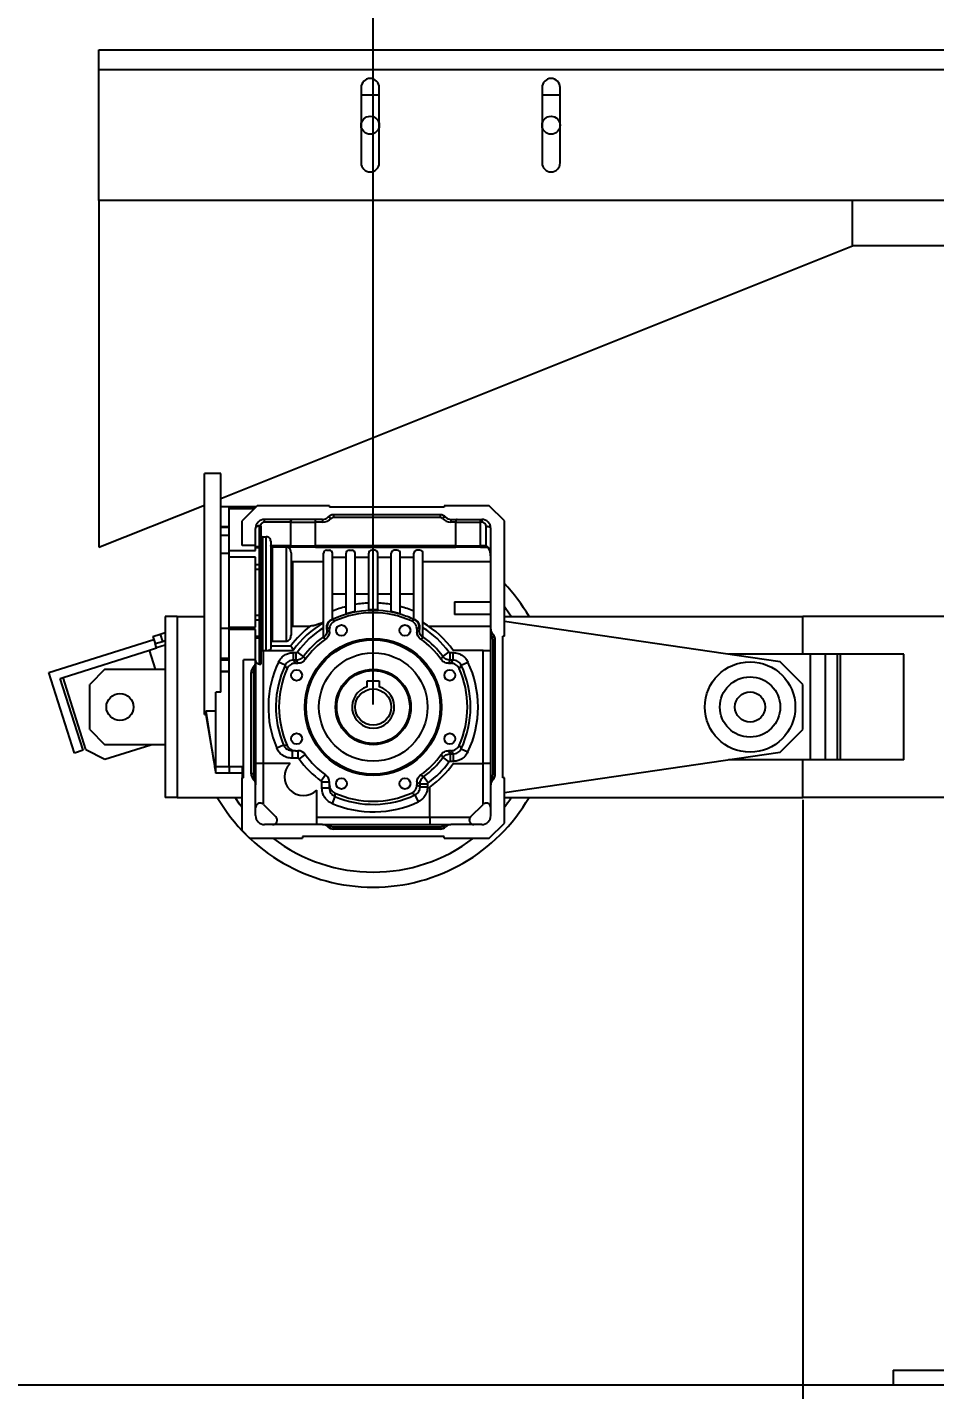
# Model space of a CAD drawing. Header units: millimetres. Extents: x 41 to 1868, y -696 to 319.
# Drawn here: x 532 to 556.08, y 224.51 to 260.67 of the extents above; entities that cross this region are included whole.
import ezdxf

# ---------------------------------------------------------------- set-up
doc = ezdxf.new("R2010")
doc.units = ezdxf.units.MM
doc.header["$PDSIZE"] = -1
doc.layers.add('FORMAT', color=7, linetype='Continuous')
doc.styles.add('SLDTEXTSTYLE0', font='TXT', dxfattribs={"width": 0.75})
doc.dimstyles.new('SLDDIMSTYLE2', dxfattribs={"dimtxt": 2.116667, "dimasz": 2.116667, "dimexe": 0, "dimexo": 0.625, "dimgap": 0.529167, "dimtad": 1, "dimdec": 0, "dimlfac": 25, "dimrnd": 1e-09, "dimzin": 12, "dimtxsty": 'SLDTEXTSTYLE0', "dimsah": 1, "dimcen": 2.5, "dimazin": 3, "dimtfac": 1, "dimtdec": 0, "dimtmove": 0, "dimatfit": 3, "dimfrac": 2, "dimtzin": 12})

# ---------------------------------------------------------------- blocks, each defined once
blk = doc.blocks.new('*D716')
at = {"layer": 'Defpoints', "color": 0}
for p in [(541.177, 273.978), (541.177, 242.632), (749.177, 242.632)]:
    blk.add_point(p, dxfattribs=at)
at = {"layer": 'FORMAT', "color": 0, "lineweight": -2}
for p, q in [((541.177, 242.694), (541.177, 273.978)), ((747.06, 273.978), (543.294, 273.978)), ((749.177, 242.694), (749.177, 273.978))]:
    blk.add_line(p, q, dxfattribs=at)
at = {"layer": 'FORMAT', "color": 0}
for points in [[(543.294, 274.331), (543.294, 273.626), (541.177, 273.978)], [(747.06, 274.331), (747.06, 273.626), (749.177, 273.978)]]:
    blk.add_solid(points, dxfattribs=at)
at = {"layer": 'FORMAT', "color": 0, "insert": (644.308, 276.624), "char_height": 2.1167, "attachment_point": 2, "style": 'SLDTEXTSTYLE0'}
blk.add_mtext('\\A1;5200', dxfattribs=at)
blk = doc.blocks.new('*D719')
at = {"layer": 'Defpoints', "color": 0}
for p in [(552.577, 240.232), (558.977, 223.032), (552.577, 207.691)]:
    blk.add_point(p, dxfattribs=at)
at = {"layer": 'FORMAT', "color": 0, "lineweight": -2}
for p, q in [((552.577, 240.169), (552.577, 207.691)), ((558.977, 222.969), (558.977, 207.691)), ((552.577, 207.691), (543.812, 207.691)), ((556.86, 207.691), (554.694, 207.691))]:
    blk.add_line(p, q, dxfattribs=at)
at = {"layer": 'FORMAT', "color": 0}
for points in [[(554.694, 208.044), (554.694, 207.339), (552.577, 207.691)], [(556.86, 208.044), (556.86, 207.339), (558.977, 207.691)]]:
    blk.add_solid(points, dxfattribs=at)
at = {"layer": 'FORMAT', "color": 0, "insert": (546.061, 210.337), "char_height": 2.1167, "attachment_point": 2, "style": 'SLDTEXTSTYLE0'}
blk.add_mtext('\\A1;160', dxfattribs=at)

msp = doc.modelspace()

# ---------------------------------------------------------------- linework, layer by layer
at = {"color": 7, "linetype": 'Continuous', "lineweight": 25}
for p, q in [((533.8972, 259.5516), (533.8972, 260.0716)), ((533.8972, 260.0716), (754.2972, 260.0716)), ((533.8972, 259.5516), (754.2972, 259.5516)), ((533.8972, 256.0716), (533.8972, 259.5516)), ((540.8572, 259.0716), (540.8572, 257.0716)), ((541.3372, 257.0716), (541.3372, 259.0716)), ((545.6572, 259.0716), (545.6572, 257.0716)), ((546.1372, 257.0716), (546.1372, 259.0716)), ((541.3372, 258.8716), (540.8572, 258.8716)), ((546.1372, 258.8716), (545.6572, 258.8716)), ((562.0972, 256.0716), (533.8972, 256.0716)), ((533.8972, 256.0716), (533.8972, 246.8716)), ((553.8972, 254.8716), (553.8972, 256.0716)), ((537.1372, 248.1676), (553.8972, 254.8716)), ((562.0972, 254.8716), (553.8972, 254.8716)), ((537.1372, 248.8316), (536.6972, 248.8316)), ((536.6972, 245.6316), (536.6972, 248.8316)), ((537.1372, 243.0219), (537.1372, 248.8316)), ((533.8972, 246.8716), (536.6972, 247.9916)), ((537.1372, 247.9516), (537.3572, 247.9516)), ((537.3572, 247.8959), (537.3572, 247.9516)), ((537.3572, 247.9516), (538.0772, 247.9516)), ((537.3572, 247.8872), (537.3572, 247.8959)), ((537.3572, 246.7872), (537.3572, 247.8872)), ((538.0972, 247.9716), (537.6972, 247.5716)), ((540.0172, 247.9716), (538.0972, 247.9716)), ((540.0172, 247.9716), (540.0172, 247.9316)), ((543.0572, 247.9316), (540.0172, 247.9316)), ((542.9548, 247.7316), (540.1195, 247.7316)), ((540.1195, 247.7316), (540.1195, 247.6604)), ((542.9548, 247.7316), (542.9548, 247.6604)), ((543.0572, 247.9716), (543.0572, 247.9316)), ((544.2572, 247.9716), (543.0572, 247.9716)), ((544.6572, 247.5716), (544.2572, 247.9716)), ((537.1372, 247.4224), (537.3572, 247.4224)), ((537.1372, 247.4), (537.3572, 247.4)), ((537.6972, 246.9211), (537.6972, 247.5716)), ((538.0572, 246.9211), (538.0572, 247.3716)), ((538.1572, 246.8882), (538.1572, 247.4484)), ((538.1972, 247.4124), (538.1972, 246.8658)), ((539.8339, 247.6116), (538.2972, 247.6116)), ((538.2972, 247.5404), (538.2972, 247.6116)), ((538.9872, 247.5404), (538.2972, 247.5404)), ((538.9872, 247.5716), (538.9872, 247.5404)), ((538.9872, 246.9149), (538.9872, 247.5404)), ((539.6472, 247.5247), (538.9872, 247.5247)), ((539.6472, 247.5404), (539.6472, 247.5716)), ((539.8339, 247.5404), (539.6472, 247.5404)), ((539.6472, 246.9149), (539.6472, 247.5404)), ((539.8339, 247.6116), (539.8339, 247.5404)), ((542.9548, 247.6604), (540.1195, 247.6604)), ((543.2405, 247.6116), (544.0572, 247.6116)), ((543.2405, 247.6116), (543.2405, 247.5404)), ((543.3672, 247.5404), (543.2405, 247.5404)), ((543.3672, 247.5716), (543.3672, 247.5404)), ((543.3672, 246.9149), (543.3672, 247.5404)), ((544.0272, 247.5247), (543.3672, 247.5247)), ((544.0272, 247.5404), (544.0272, 247.5716)), ((544.0572, 247.5404), (544.0272, 247.5404)), ((544.0272, 246.9149), (544.0272, 247.5404)), ((544.0572, 247.6116), (544.0572, 247.5404)), ((544.1772, 246.9149), (544.1772, 247.4204)), ((544.2972, 244.6949), (544.2972, 247.3716)), ((544.6572, 244.5116), (544.6572, 247.5716)), ((537.3572, 247.1836), (537.1372, 247.1836)), ((538.2372, 247.1501), (538.2372, 244.1316)), ((538.2372, 247.1501), (538.3372, 247.1501)), ((538.3372, 244.1316), (538.3372, 247.1501)), ((538.4572, 247.037), (538.4572, 244.1896)), ((537.1372, 246.7151), (537.3572, 246.7151)), ((537.3572, 246.7748), (537.3572, 246.7872)), ((537.3572, 246.7872), (538.0572, 246.7872)), ((537.3572, 246.7151), (537.3572, 246.7748)), ((537.3572, 244.7223), (537.3572, 246.7151)), ((537.3572, 244.7516), (537.3572, 246.6116)), ((538.0572, 246.6116), (537.3572, 246.6116)), ((538.0572, 246.9211), (537.6972, 246.9211)), ((538.0572, 246.7872), (538.0572, 246.9211)), ((538.0572, 246.8882), (538.1572, 246.8882)), ((538.1572, 246.8516), (538.0572, 246.8516)), ((538.0572, 244.7516), (538.0572, 246.6116)), ((538.1972, 246.8658), (538.1972, 246.8116)), ((538.1972, 246.8116), (538.1972, 246.4452)), ((538.4582, 246.9149), (538.9872, 246.9149)), ((538.4972, 246.8821), (538.4972, 244.3802)), ((538.4972, 246.8821), (538.8772, 246.8821)), ((538.8772, 244.3802), (538.8772, 246.8821)), ((538.9872, 246.8661), (538.9312, 246.8661)), ((538.9872, 246.9149), (538.9872, 246.8661)), ((538.9872, 246.9078), (539.6472, 246.9078)), ((539.6472, 246.8748), (538.9872, 246.8748)), ((538.9972, 246.721), (538.9972, 244.5422)), ((539.6472, 246.9149), (543.3672, 246.9149)), ((539.6472, 246.8661), (539.6472, 246.9149)), ((543.3672, 246.8661), (539.6472, 246.8661)), ((539.8572, 244.4717), (539.8572, 246.7116)), ((539.9372, 246.7916), (540.0172, 246.7916)), ((540.0972, 244.9737), (540.0972, 246.7116)), ((540.0972, 246.6063), (540.4572, 246.6063)), ((540.4572, 245.1144), (540.4572, 246.7116)), ((540.5372, 246.7916), (540.6172, 246.7916)), ((540.6972, 245.1747), (540.6972, 246.7116)), ((540.6972, 246.6063), (541.0572, 246.6063)), ((541.0572, 245.2191), (541.0572, 246.7116)), ((541.2172, 246.7916), (541.1372, 246.7916)), ((541.2972, 245.2191), (541.2972, 246.7116)), ((541.2972, 246.6063), (541.6572, 246.6063)), ((541.6572, 245.1747), (541.6572, 246.7116)), ((541.8172, 246.7916), (541.7372, 246.7916)), ((541.8972, 245.1144), (541.8972, 246.7116)), ((541.8972, 246.6063), (542.2572, 246.6063)), ((542.2572, 244.9737), (542.2572, 246.7116)), ((542.4172, 246.7916), (542.3372, 246.7916)), ((542.4972, 244.4717), (542.4972, 246.7116)), ((543.3672, 246.9149), (543.3672, 246.8661)), ((543.3672, 246.9078), (544.0272, 246.9078)), ((544.0272, 246.8748), (543.3672, 246.8748)), ((544.0272, 246.9149), (544.1772, 246.9149)), ((544.0272, 246.8661), (544.0272, 246.9149)), ((544.226, 246.8661), (544.0272, 246.8661)), ((538.0572, 246.412), (538.1572, 246.412)), ((538.1572, 246.2775), (538.0572, 246.2775)), ((538.1572, 246.2775), (538.1572, 246.412)), ((538.1572, 245.0645), (538.1572, 246.2775)), ((538.1972, 246.4452), (538.1972, 246.266)), ((538.1972, 246.266), (538.1972, 245.0747)), ((539.0372, 246.4837), (539.0372, 244.7796)), ((539.8572, 246.4837), (539.0372, 246.4837)), ((544.2972, 246.4837), (542.4972, 246.4837)), ((536.6972, 242.4316), (536.6972, 245.6316)), ((540.0972, 245.6316), (540.4572, 245.6316)), ((540.6972, 245.6316), (541.0572, 245.6316)), ((541.2972, 245.6316), (541.6572, 245.6316)), ((541.8972, 245.6316), (542.2572, 245.6316)), ((540.4572, 245.1144), (540.6972, 245.1747)), ((541.0572, 245.2191), (541.2972, 245.2191)), ((541.6572, 245.1747), (541.8972, 245.1144)), ((543.3372, 245.4201), (544.2972, 245.4201)), ((543.3372, 245.4201), (543.3372, 245.0855)), ((535.9772, 245.0316), (535.6572, 245.0316)), ((535.6572, 245.0316), (535.6572, 240.2316)), ((535.9772, 245.0316), (535.9772, 240.2316)), ((535.9772, 245.0316), (536.6972, 245.0316)), ((538.0572, 245.0645), (538.1572, 245.0645)), ((538.1572, 244.94), (538.0572, 244.94)), ((538.1572, 244.94), (538.1572, 245.0645)), ((538.1972, 245.0747), (538.1972, 244.9086)), ((538.1972, 244.9086), (538.1972, 244.5516)), ((540.0854, 244.9681), (540.0923, 244.9534)), ((542.2689, 244.9681), (542.2621, 244.9534)), ((544.2972, 245.0855), (543.3372, 245.0855)), ((544.6572, 245.0316), (552.5772, 245.0316)), ((551.9772, 243.8316), (544.6572, 244.8991)), ((552.5772, 244.0316), (552.5772, 245.0316)), ((734.9772, 245.0316), (552.5772, 245.0316)), ((535.3321, 244.5038), (535.5228, 244.5642)), ((535.3321, 244.5038), (535.3926, 244.3131)), ((535.5228, 244.5642), (535.6572, 244.6068)), ((535.5228, 244.5642), (535.5832, 244.3736)), ((537.1372, 244.7223), (537.3572, 244.7223)), ((537.3572, 244.7516), (538.0572, 244.7516)), ((537.3572, 244.7049), (537.3572, 244.7223)), ((537.3572, 244.6904), (537.3572, 244.7049)), ((538.0572, 244.6904), (537.3572, 244.6904)), ((537.3572, 241.4845), (537.3572, 244.6904)), ((538.0572, 243.8863), (538.0572, 244.6904)), ((538.0572, 244.5116), (538.1572, 244.5116)), ((538.1572, 244.458), (538.0572, 244.458)), ((538.1572, 243.7574), (538.1572, 244.458)), ((538.1972, 244.5516), (538.1972, 244.4789)), ((538.1972, 244.4789), (538.1972, 243.7937)), ((539.0372, 244.7796), (539.5084, 244.7796)), ((539.9544, 244.7368), (539.951, 244.6928)), ((539.951, 244.6928), (539.9512, 244.6636)), ((540.0172, 244.6296), (540.0172, 244.6965)), ((542.3372, 244.6965), (542.3372, 244.6296)), ((542.4033, 244.6928), (542.3999, 244.7368)), ((542.4031, 244.6636), (542.4033, 244.6928)), ((542.6422, 244.7796), (544.2972, 244.7796)), ((544.2972, 240.5683), (544.2972, 244.6949)), ((544.6572, 244.5116), (544.6172, 244.5116)), ((544.6172, 240.7516), (544.6172, 244.5116)), ((532.5729, 243.5447), (535.3563, 244.4275)), ((532.9505, 243.4127), (535.2382, 244.1383)), ((535.2382, 244.1383), (535.4289, 244.1987)), ((535.3989, 243.6316), (535.2382, 244.1383)), ((535.3563, 244.4275), (535.3926, 244.3131)), ((535.3926, 244.3131), (535.5832, 244.3736)), ((535.4289, 244.1987), (535.3926, 244.3131)), ((535.6572, 244.2711), (535.4289, 244.1987)), ((535.5832, 244.3736), (535.6572, 244.397)), ((538.2223, 244.1316), (538.2572, 244.1316)), ((538.2572, 244.1316), (538.2572, 241.1316)), ((538.2572, 244.1316), (539.0535, 244.1316)), ((538.4572, 244.2516), (538.9922, 244.2516)), ((538.4972, 244.3802), (538.8772, 244.3802)), ((539.0586, 243.8754), (539.0586, 244.0746)), ((539.0586, 244.0746), (539.1361, 244.0746)), ((539.1361, 243.8754), (539.1361, 244.0746)), ((539.3295, 243.974), (539.1683, 244.0911)), ((543.0248, 243.974), (543.186, 244.0911)), ((543.2182, 243.8754), (543.2182, 244.0746)), ((543.2182, 244.0746), (543.2957, 244.0746)), ((543.2957, 243.8754), (543.2957, 244.0746)), ((544.0972, 244.1316), (543.3008, 244.1316)), ((544.0972, 241.1316), (544.0972, 244.1316)), ((544.0972, 244.1316), (544.2972, 244.1316)), ((544.4172, 244.4093), (544.3572, 244.4093)), ((544.3572, 240.854), (544.3572, 244.4093)), ((544.4172, 240.854), (544.4172, 244.4093)), ((537.3572, 243.9155), (537.1372, 243.9155)), ((537.1372, 243.8843), (537.3572, 243.8843)), ((538.0572, 243.8863), (537.7372, 243.8863)), ((537.7372, 240.7516), (537.7372, 243.8863)), ((538.0572, 243.8349), (538.0572, 243.8863)), ((538.0572, 243.8349), (538.0572, 240.5683)), ((538.8426, 243.7388), (538.6626, 243.8241)), ((539.1361, 243.8754), (539.0586, 243.8754)), ((539.1123, 243.7916), (539.1792, 243.7916)), ((543.1751, 243.7916), (543.242, 243.7916)), ((543.2957, 243.8754), (543.2182, 243.8754)), ((543.5117, 243.7388), (543.6917, 243.8241)), ((552.7772, 244.0316), (550.6057, 244.0316)), ((552.5772, 243.2316), (551.9772, 243.8316)), ((552.7772, 241.2316), (552.7772, 244.0316)), ((553.1772, 244.0316), (552.7772, 244.0316)), ((553.1772, 241.2316), (553.1772, 244.0316)), ((553.4972, 244.0316), (553.1772, 244.0316)), ((553.4972, 241.2316), (553.4972, 244.0316)), ((553.5772, 244.0316), (553.4972, 244.0316)), ((553.5772, 241.2316), (553.5772, 244.0316)), ((555.2572, 244.0316), (553.5772, 244.0316)), ((555.2572, 241.2316), (555.2572, 244.0316)), ((533.2501, 241.4095), (532.5729, 243.5447)), ((532.8743, 243.3885), (532.9505, 243.4127)), ((533.4789, 241.4821), (532.8743, 243.3885)), ((533.5552, 241.5063), (532.9505, 243.4127)), ((534.0572, 243.6316), (533.6572, 243.2316)), ((534.0572, 243.6316), (535.6572, 243.6316)), ((537.1372, 243.5805), (537.3572, 243.5805)), ((537.1372, 243.5715), (537.3572, 243.5715)), ((537.9372, 240.854), (537.9372, 243.5493)), ((537.9972, 243.5493), (537.9372, 243.5493)), ((537.9972, 243.5493), (537.9972, 240.854)), ((533.6572, 242.0316), (533.6572, 243.2316)), ((537.1372, 243.0219), (536.9972, 243.0219)), ((536.9972, 241.0505), (536.9972, 243.0219)), ((541.0172, 243.3236), (541.3372, 243.3236)), ((541.0172, 243.1683), (541.0172, 243.3236)), ((541.3372, 243.3236), (541.3372, 243.1683)), ((552.5772, 242.0316), (552.5772, 243.2316)), ((536.6972, 242.4316), (536.7372, 242.4316)), ((536.9972, 242.5194), (536.7366, 242.5194)), ((536.7372, 242.4316), (536.9972, 240.8716)), ((533.6572, 242.0316), (534.0572, 241.6316)), ((551.9772, 241.4316), (552.5772, 242.0316)), ((535.6572, 241.6316), (534.0572, 241.6316)), ((534.0574, 241.2459), (535.2735, 241.6316)), ((538.8006, 241.6178), (538.6173, 241.5396)), ((533.4789, 241.4821), (533.2501, 241.4095)), ((533.5552, 241.5063), (534.0574, 241.2459)), ((537.3572, 241.0505), (537.3572, 241.4845)), ((539.0242, 241.4716), (539.0242, 241.2716)), ((539.1788, 241.2716), (539.0242, 241.2716)), ((539.1139, 241.4716), (539.1788, 241.4716)), ((539.1788, 241.4716), (539.1788, 241.2716)), ((539.3753, 241.3693), (539.2115, 241.2546)), ((543.0248, 241.2893), (543.186, 241.1722)), ((543.242, 241.4716), (543.1751, 241.4716)), ((543.2182, 241.3879), (543.2957, 241.3879)), ((543.2182, 241.3879), (543.2182, 241.1886)), ((543.2957, 241.1886), (543.2182, 241.1886)), ((543.2957, 241.3879), (543.2957, 241.1886)), ((543.5117, 241.5245), (543.6917, 241.4391)), ((544.6572, 240.3641), (551.9772, 241.4316)), ((552.7772, 241.2316), (550.6057, 241.2316)), ((552.5772, 240.2316), (552.5772, 241.2316)), ((553.1772, 241.2316), (552.7772, 241.2316)), ((553.4972, 241.2316), (553.1772, 241.2316)), ((553.5772, 241.2316), (553.4972, 241.2316)), ((555.2572, 241.2316), (553.5772, 241.2316)), ((536.9972, 241.0505), (537.3572, 241.0505)), ((536.9972, 240.8716), (536.9972, 241.0505)), ((537.3572, 240.8716), (536.9972, 240.8716)), ((537.3572, 241.0505), (537.3572, 240.8716)), ((537.3572, 241.0504), (537.6972, 241.0504)), ((537.6972, 240.8716), (537.3572, 240.8716)), ((537.6972, 241.0504), (537.6972, 240.9022)), ((537.6972, 240.9022), (537.7372, 240.9022)), ((537.6972, 240.9022), (537.6972, 240.7516)), ((537.9972, 240.854), (537.9372, 240.854)), ((538.2572, 241.1316), (538.0572, 241.1316)), ((538.2572, 241.1316), (538.2572, 240.0514)), ((538.9701, 241.1316), (538.2572, 241.1316)), ((539.9149, 240.8298), (539.8001, 240.666)), ((543.3008, 241.1316), (544.0972, 241.1316)), ((544.2972, 241.1316), (544.0972, 241.1316)), ((544.0972, 240.0514), (544.0972, 241.1316)), ((544.4172, 240.854), (544.3572, 240.854)), ((537.6972, 239.3516), (537.6972, 240.7516)), ((537.7372, 240.7516), (537.6972, 240.7516)), ((538.0572, 239.7516), (538.0572, 240.5683)), ((539.8172, 240.4786), (539.8172, 240.6332)), ((540.0172, 240.6332), (539.8172, 240.6332)), ((540.0172, 240.4786), (539.8172, 240.4786)), ((540.0172, 240.5684), (540.0172, 240.6332)), ((542.3372, 240.6337), (542.3372, 240.5668)), ((542.4209, 240.5131), (542.4209, 240.5906)), ((542.4209, 240.5906), (542.6202, 240.5906)), ((542.4209, 240.5131), (542.6202, 240.5131)), ((542.5195, 240.784), (542.6366, 240.6228)), ((542.6202, 240.5906), (542.6202, 240.5131)), ((542.6772, 239.7116), (542.6772, 240.508)), ((544.2972, 239.7516), (544.2972, 240.5683)), ((544.6572, 240.7516), (544.6172, 240.7516)), ((544.6572, 239.5516), (544.6572, 240.7516)), ((535.9772, 240.2316), (535.6572, 240.2316)), ((535.9772, 240.2316), (537.6972, 240.2316)), ((539.6772, 239.7116), (539.6772, 240.4245)), ((540.1634, 240.2551), (540.0852, 240.0718)), ((542.2843, 240.2971), (542.3697, 240.1171)), ((544.6572, 240.2316), (552.5772, 240.2316)), ((734.9772, 240.2316), (552.5772, 240.2316)), ((538.262, 240.0468), (538.5923, 239.7165)), ((543.762, 239.7165), (544.0923, 240.0468)), ((539.8339, 239.5116), (538.2972, 239.5116)), ((539.6772, 239.7116), (542.6772, 239.7116)), ((539.6772, 239.5116), (539.6772, 239.7116)), ((539.8339, 239.5116), (543.2405, 239.5116)), ((540.1195, 239.4516), (540.1195, 239.3916)), ((540.1195, 239.4516), (542.9548, 239.4516)), ((542.9548, 239.3916), (540.1195, 239.3916)), ((542.6772, 239.7116), (542.6772, 239.5116)), ((542.6772, 239.7116), (543.7574, 239.7116)), ((542.9548, 239.4516), (542.9548, 239.3916)), ((544.0572, 239.5116), (543.2405, 239.5116)), ((544.2572, 239.1516), (544.6572, 239.5516)), ((537.6972, 239.3516), (537.8972, 239.1516)), ((537.8972, 239.1516), (539.2972, 239.1516)), ((543.0572, 239.1916), (539.2972, 239.1916)), ((539.2972, 239.1916), (539.2972, 239.1516)), ((543.0572, 239.1516), (543.0572, 239.1916)), ((543.0572, 239.1516), (544.2572, 239.1516)), ((554.9772, 225.0316), (554.9772, 224.6316)), ((554.9772, 225.0316), (562.9772, 225.0316)), ((756.6252, 224.6316), (508.6252, 224.6316))]:
    msp.add_line(p, q, dxfattribs=at)
at = {"color": 8, "linetype": 'Continuous', "lineweight": 25}
for p, q in [((538.0127, 247.8872), (537.3572, 247.8872)), ((538.1572, 246.8516), (538.1572, 246.8882)), ((538.1572, 246.412), (538.1572, 246.8516)), ((538.1572, 244.5116), (538.1572, 244.94)), ((538.1572, 244.458), (538.1572, 244.5116))]:
    msp.add_line(p, q, dxfattribs=at)
at = {"color": 7, "linetype": 'Continuous', "lineweight": 25, "flags": 128}
for points in [[(539.9767, 247.6716), (539.9818, 247.6747), (539.9891, 247.6755), (539.9982, 247.6741), (540.0089, 247.6705), (540.021, 247.6647), (540.0342, 247.657), (540.0481, 247.6475), (540.0624, 247.6364)], [(543.0976, 247.6716), (543.0925, 247.6747), (543.0853, 247.6755), (543.0762, 247.6741), (543.0654, 247.6705), (543.0533, 247.6647), (543.0401, 247.657), (543.0262, 247.6475), (543.0119, 247.6364)], [(544.2972, 247.3716), (544.2949, 247.3812), (544.288, 247.3903), (544.2769, 247.3987), (544.262, 247.4061), (544.2438, 247.4122), (544.2231, 247.4167), (544.2006, 247.4195), (544.1772, 247.4204)], [(538.1972, 246.8658), (538.1964, 246.8702), (538.1941, 246.8744), (538.1904, 246.8783), (538.1854, 246.8817), (538.1794, 246.8845), (538.1725, 246.8865), (538.165, 246.8878), (538.1572, 246.8882)], [(538.1972, 246.266), (538.1964, 246.2683), (538.1941, 246.2704), (538.1904, 246.2724), (538.1854, 246.2742), (538.1794, 246.2756), (538.1725, 246.2767), (538.165, 246.2773), (538.1572, 246.2775)], [(544.6572, 245.2946), (544.7922, 245.1082), (544.8435, 245.0316)], [(538.1972, 244.4789), (538.1964, 244.4748), (538.1941, 244.4709), (538.1904, 244.4673), (538.1854, 244.4641), (538.1794, 244.4615), (538.1725, 244.4596), (538.165, 244.4584), (538.1572, 244.458)], [(544.3572, 244.5521), (544.362, 244.5456), (544.3651, 244.5375), (544.3664, 244.528), (544.3657, 244.5173), (544.3632, 244.5055), (544.3589, 244.4929), (544.3528, 244.4798), (544.3452, 244.4664)], [(538.0092, 243.6064), (538.0015, 243.6198), (537.9954, 243.6329), (537.9911, 243.6455), (537.9886, 243.6573), (537.9879, 243.668), (537.9892, 243.6775), (537.9923, 243.6856), (537.9972, 243.6921)], [(538.0092, 240.7969), (538.0015, 240.7835), (537.9954, 240.7704), (537.9911, 240.7578), (537.9886, 240.746), (537.9879, 240.7352), (537.9892, 240.7257), (537.9923, 240.7176), (537.9972, 240.7112)], [(544.3572, 240.7112), (544.362, 240.7176), (544.3651, 240.7257), (544.3664, 240.7352), (544.3657, 240.746), (544.3632, 240.7578), (544.3589, 240.7704), (544.3528, 240.7835), (544.3452, 240.7969)], [(537.6972, 239.9686), (537.6336, 240.0538), (537.5108, 240.2316)], [(540.0624, 239.4636), (540.049, 239.456), (540.0359, 239.4499), (540.0233, 239.4456), (540.0115, 239.4431), (540.0008, 239.4424), (539.9913, 239.4437), (539.9832, 239.4467), (539.9767, 239.4516)], [(543.0119, 239.4636), (543.0253, 239.456), (543.0384, 239.4499), (543.051, 239.4456), (543.0628, 239.4431), (543.0736, 239.4424), (543.0831, 239.4437), (543.0912, 239.4467), (543.0976, 239.4516)]]:
    msp.add_lwpolyline(points, dxfattribs=at)
at = {"color": 7, "linetype": 'Continuous', "lineweight": 25}
for centre, radius in [((541.0972, 258.0716), 0.24), ((545.8972, 258.0716), 0.24), ((540.3353, 244.6642), 0.1438), ((542.0191, 244.6642), 0.1438), ((541.1772, 242.6316), 1.816), ((541.1772, 242.6316), 1.8), ((541.1772, 242.6316), 1.78), ((541.1772, 242.6316), 1.44), ((551.1772, 242.6316), 1.2), ((539.1446, 243.4735), 0.1438), ((541.1772, 242.6316), 1), ((541.1772, 242.6316), 0.9678), ((543.2097, 243.4735), 0.1438), ((551.1772, 242.6316), 0.8), ((534.4572, 242.6316), 0.36), ((541.1772, 242.6316), 0.48), ((551.1772, 242.6316), 0.4), ((539.1446, 241.7897), 0.1438), ((543.2097, 241.7897), 0.1438), ((540.3353, 240.5991), 0.1438), ((542.0191, 240.5991), 0.1438)]:
    msp.add_circle(centre, radius, dxfattribs=at)
for centre, radius, start, end in [((541.0972, 259.0716), 0.24, 0, 180), ((545.8972, 259.0716), 0.24, 0, 180), ((541.0972, 257.0716), 0.24, 180, 0), ((545.8972, 257.0716), 0.24, 180, 0), ((540.1195, 247.5316), 0.2, 90, 135.573), ((542.9548, 247.5316), 0.2, 44.427, 90), ((538.2972, 247.3716), 0.24, 90, 180), ((538.2972, 247.4204), 0.12, 90, 168.95116), ((539.8339, 247.8116), 0.2, 270, 315.573), ((539.8339, 247.8604), 0.32, 270, 315.573), ((540.1195, 247.5804), 0.08, 90, 135.573), ((542.9548, 247.5804), 0.08, 44.427, 90), ((543.2405, 247.8604), 0.32, 224.427, 270), ((543.2405, 247.8116), 0.2, 224.427, 270), ((544.0572, 247.3716), 0.24, 0, 90), ((544.0572, 247.4204), 0.12, 0, 90), ((538.1572, 246.8116), 0.04, 0, 90), ((539.9372, 246.7116), 0.08, 90, 180), ((540.0172, 246.7116), 0.08, 0, 90), ((540.5372, 246.7116), 0.08, 90, 180), ((540.6172, 246.7116), 0.08, 0, 90), ((541.1372, 246.7116), 0.08, 90, 180), ((541.2172, 246.7116), 0.08, 0, 90), ((541.7372, 246.7116), 0.08, 90, 180), ((541.8172, 246.7116), 0.08, 0, 90), ((542.3372, 246.7116), 0.08, 90, 180), ((542.4172, 246.7116), 0.08, 0, 90), ((538.1602, 246.4489), 0.0371, 265.24024, 354.27568), ((541.1772, 242.6316), 4.782, 30.12459, 43.30366), ((541.1772, 242.6316), 2.5628, 73.68331, 115.04492), ((541.1772, 242.6316), 2.762, 105.11042, 113.01799), ((541.1772, 242.6316), 2.762, 92.4901, 100.00806), ((541.1772, 242.6316), 2.762, 79.99194, 87.5099), ((541.1772, 242.6316), 2.762, 66.98201, 74.88958), ((538.1665, 245.1116), 0.048, 258.76008, 309.65386), ((538.161, 244.9037), 0.0365, 7.70874, 96.04267), ((541.1772, 242.6316), 2.6, 120.51024, 144.76558), ((541.1772, 242.6316), 2.5, 65.96346, 114.03654), ((541.1772, 242.6316), 2.5628, 64.95508, 73.68331), ((541.1772, 242.6316), 2.6, 35.23442, 59.48976), ((538.1572, 244.5516), 0.04, 270, 0), ((541.1772, 242.6316), 2.72, 127.8439, 143.44542), ((541.1772, 242.6316), 2.483, 122.11459, 144.00122), ((541.1772, 242.6316), 2.2838, 125.99878, 144.00122), ((541.1772, 242.6316), 2.2, 125.00241, 144.99759), ((541.1772, 242.6316), 2.2, 35.00241, 54.99759), ((541.1772, 242.6316), 2.483, 35.99878, 57.88541), ((541.1772, 242.6316), 2.2838, 35.99878, 54.00122), ((544.4972, 244.6949), 0.2, 180, 225.573), ((544.2172, 244.4093), 0.2, 0, 45.573), ((537.8572, 243.8349), 0.2, 314.427, 0), ((541.1772, 242.6316), 2.783, 154.62805, 203.10255), ((541.1772, 242.6316), 2.5838, 154.62805, 203.10255), ((541.1772, 242.6316), 2.5838, 334.62805, 25.37195), ((541.1772, 242.6316), 2.783, 334.62805, 25.37195), ((538.1372, 243.5493), 0.2, 134.427, 180), ((541.1772, 242.6316), 2.5, 155.96346, 204.0112), ((541.1772, 242.6316), 2.5, 335.96346, 24.03654), ((541.1772, 242.6316), 0.56, 106.60155, 73.39845), ((539.1788, 241.2316), 0.24, 35.01357, 90), ((539.1788, 241.2316), 0.04, 35.01357, 90), ((541.1772, 242.6316), 2.4, 215.01357, 234.98643), ((541.1772, 242.6316), 2.2, 215.01357, 234.98643), ((541.1772, 242.6316), 2.2, 305.00241, 324.99759), ((541.1772, 242.6316), 2.2838, 305.99878, 324.00122), ((538.1372, 240.854), 0.2, 180, 225.573), ((539.3245, 240.779), 0.5, 135.1511, 314.8489), ((539.7772, 240.6332), 0.24, 0, 54.98643), ((541.1772, 242.6316), 2.483, 305.99878, 324.00122), ((541.1772, 242.6316), 2.6, 305.23442, 324.76558), ((544.2172, 240.854), 0.2, 314.427, 0), ((537.8572, 240.5683), 0.2, 0, 45.573), ((539.7772, 240.6332), 0.04, 0, 54.98643), ((544.4972, 240.5683), 0.2, 134.427, 180), ((541.1772, 242.6316), 4.782, 210.12459, 329.87541), ((541.1772, 242.6316), 2.783, 246.89745, 295.37195), ((541.1772, 242.6316), 2.5, 245.9888, 294.03654), ((541.1772, 242.6316), 2.5838, 246.89745, 295.37195), ((541.1772, 242.6316), 4.382, 322.57579, 326.79097), ((538.2972, 239.7516), 0.24, 180, 270), ((538.1772, 239.9619), 0.12, 45, 48.18969), ((544.0572, 239.7516), 0.24, 270, 0), ((544.1772, 239.9619), 0.12, 131.81031, 135), ((538.5075, 239.6316), 0.12, 270, 45), ((539.8339, 239.3116), 0.2, 44.427, 90), ((540.1195, 239.5916), 0.2, 224.427, 270), ((542.9548, 239.5916), 0.2, 270, 315.573), ((543.2405, 239.3116), 0.2, 90, 135.573), ((543.8469, 239.6316), 0.12, 135, 138.18969), ((541.1772, 242.6316), 4.382, 232.57579, 307.42421)]:
    msp.add_arc(centre, radius, start, end, dxfattribs=at)
for centre, major_axis, ratio, start_param, end_param in [((544.1772, 246.8661), (-0.1174, 0.1174), 0.2125566, 4.5029495, 4.9218285), ((544.1772, 246.5966), (0, 0.295), 0.4067366, 4.712389, 5.8643063)]:
    msp.add_ellipse(centre, major_axis=major_axis, ratio=ratio, start_param=start_param, end_param=end_param, dxfattribs=at)
for points, knots in [([(538.0572, 247.3755), (538.0587, 247.3843), (538.0618, 247.4018), (538.0841, 247.4242), (538.1164, 247.4412), (538.1436, 247.446), (538.1572, 247.4484)], [0, 0, 0, 0, 0.2499631, 0.4999076, 0.74986, 1, 1, 1, 1]), ([(538.1572, 247.4484), (538.1611, 247.4485), (538.169, 247.4487), (538.1759, 247.4452), (538.1794, 247.4434)], [0, 0, 0, 0, 0.4979536, 1, 1, 1, 1]), ([(538.1794, 247.4434), (538.182, 247.4415), (538.1872, 247.4378), (538.1928, 247.4301), (538.1965, 247.4215), (538.1969, 247.4154), (538.1972, 247.4124)], [0, 0, 0, 0, 0.2499665, 0.4996415, 0.7495683, 1, 1, 1, 1]), ([(538.9872, 247.5716), (538.9882, 247.578), (538.9901, 247.5907), (539.0044, 247.6073), (539.0181, 247.6099), (539.0272, 247.6116)], [0, 0, 0, 0, 0.2506161, 0.5013131, 1, 1, 1, 1]), ([(539.6472, 247.5716), (539.6462, 247.578), (539.6442, 247.5907), (539.6299, 247.6073), (539.6162, 247.6099), (539.6072, 247.6116)], [0, 0, 0, 0, 0.2506137, 0.5013092, 1, 1, 1, 1]), ([(543.4072, 247.6116), (543.3981, 247.6099), (543.3844, 247.6073), (543.3701, 247.5907), (543.3682, 247.578), (543.3672, 247.5716)], [0, 0, 0, 0, 0.4986908, 0.7493863, 1, 1, 1, 1]), ([(543.9872, 247.6116), (543.9962, 247.6099), (544.0099, 247.6073), (544.0242, 247.5907), (544.0262, 247.578), (544.0272, 247.5716)], [0, 0, 0, 0, 0.4986869, 0.7493839, 1, 1, 1, 1]), ([(538.1972, 247.1877), (538.1977, 247.1828), (538.1989, 247.1731), (538.208, 247.1606), (538.219, 247.1535), (538.2292, 247.1505), (538.2345, 247.1502), (538.2372, 247.1501)], [0, 0, 0, 0, 0.2498761, 0.4992985, 0.7486013, 0.874508, 1, 1, 1, 1]), ([(538.4572, 247.037), (538.4554, 247.0516), (538.452, 247.0807), (538.429, 247.1123), (538.4046, 247.1315), (538.3832, 247.1421), (538.3605, 247.1488), (538.3449, 247.1497), (538.3372, 247.1501)], [0, 0, 0, 0, 0.2495721, 0.4986735, 0.6281973, 0.7547739, 0.8786243, 1, 1, 1, 1]), ([(538.4972, 246.8821), (538.4925, 246.8827), (538.4832, 246.8838), (538.4734, 246.8906), (538.4675, 246.8967), (538.465, 246.9001), (538.4637, 246.902), (538.461, 246.9064), (538.4595, 246.9108), (538.4582, 246.9149)], [0, 0, 0, 0, 0.249131, 0.4990563, 0.6246471, 0.7090885, 0.7349235, 0.7498201, 1, 1, 1, 1]), ([(538.8772, 246.8821), (538.8868, 246.8814), (538.906, 246.8801), (538.9228, 246.8708), (538.9312, 246.8661)], [0, 0, 0, 0, 0.4995221, 1, 1, 1, 1]), ([(538.9972, 246.721), (538.9944, 246.7486), (538.9902, 246.7909), (538.9626, 246.8402), (538.9412, 246.8579), (538.9312, 246.8661)], [0, 0, 0, 0, 0.4981024, 0.7656348, 1, 1, 1, 1]), ([(538.9972, 246.5462), (538.9976, 246.5394), (538.9984, 246.5259), (539.0053, 246.5066), (539.0154, 246.4926), (539.0269, 246.4849), (539.0338, 246.4841), (539.0372, 246.4837)], [0, 0, 0, 0, 0.2495559, 0.4994129, 0.7489325, 0.8745043, 1, 1, 1, 1]), ([(539.8572, 244.8819), (539.8207, 244.8661), (539.7537, 244.8371), (539.6584, 244.8052), (539.5786, 244.7844), (539.5296, 244.781), (539.5084, 244.7796)], [0, 0, 0, 0, 0.3303063, 0.6065886, 0.8294278, 1, 1, 1, 1]), ([(539.951, 244.6928), (539.948, 244.7202), (539.942, 244.7751), (539.9673, 244.8552), (540.0148, 244.9246), (540.0619, 244.9536), (540.0854, 244.9681)], [0, 0, 0, 0, 0.2503063, 0.5001179, 0.7503226, 1, 1, 1, 1]), ([(540.0923, 244.9534), (540.0725, 244.9422), (540.0331, 244.9199), (539.989, 244.8669), (539.9597, 244.8047), (539.9562, 244.7594), (539.9544, 244.7368)], [0, 0, 0, 0, 0.2503258, 0.499646, 0.750255, 1, 1, 1, 1]), ([(540.1589, 244.9148), (540.1389, 244.9039), (540.0985, 244.8817), (540.0541, 244.8277), (540.0228, 244.7651), (540.019, 244.7192), (540.0172, 244.6965)], [0, 0, 0, 0, 0.2476049, 0.4999961, 0.7523407, 1, 1, 1, 1]), ([(540.0854, 244.9681), (540.0876, 244.9691), (540.0915, 244.971), (540.0954, 244.9729), (540.0972, 244.9737)], [0, 0, 0, 0, 0.56, 1, 1, 1, 1]), ([(540.0923, 244.9534), (540.1047, 244.9463), (540.1269, 244.9335), (540.1491, 244.9205), (540.1589, 244.9148)], [0, 0, 0, 0, 0.56, 1, 1, 1, 1]), ([(541.8972, 245.1144), (541.8972, 245.1085), (541.8972, 245.0969), (541.8972, 245.0931), (541.8972, 245.0912)], [0, 0, 0, 0, 0.5083159, 1, 1, 1, 1]), ([(542.1955, 244.9148), (542.2079, 244.9221), (542.2301, 244.9351), (542.2523, 244.9478), (542.2621, 244.9534)], [0, 0, 0, 0, 0.56, 1, 1, 1, 1]), ([(542.3372, 244.6965), (542.3353, 244.7192), (542.3315, 244.7651), (542.3002, 244.8276), (542.2559, 244.8817), (542.2155, 244.9039), (542.1955, 244.9148)], [0, 0, 0, 0, 0.2476049, 0.4999961, 0.7523407, 1, 1, 1, 1]), ([(542.2572, 244.9737), (542.2594, 244.9727), (542.2633, 244.9708), (542.2672, 244.9689), (542.2689, 244.9681)], [0, 0, 0, 0, 0.56, 1, 1, 1, 1]), ([(542.3999, 244.7368), (542.3981, 244.7594), (542.3946, 244.8047), (542.3653, 244.8669), (542.3213, 244.9199), (542.2818, 244.9422), (542.2621, 244.9534)], [0, 0, 0, 0, 0.249745, 0.500354, 0.7496742, 1, 1, 1, 1]), ([(542.2689, 244.9681), (542.2925, 244.9535), (542.3396, 244.9245), (542.3871, 244.8551), (542.4123, 244.7751), (542.4063, 244.7202), (542.4033, 244.6928)], [0, 0, 0, 0, 0.2500395, 0.5002501, 0.7497228, 1, 1, 1, 1]), ([(538.8772, 244.3802), (538.8861, 244.381), (538.9045, 244.3827), (538.9298, 244.3951), (538.9518, 244.4131), (538.9735, 244.4411), (538.9928, 244.4845), (538.9956, 244.5216), (538.9972, 244.5422)], [0, 0, 0, 0, 0.1196841, 0.2482953, 0.371544, 0.5009104, 0.7229731, 1, 1, 1, 1]), ([(539.0372, 244.7796), (539.0338, 244.7792), (539.0269, 244.7783), (539.0154, 244.7706), (539.0053, 244.7567), (538.9984, 244.7373), (538.9976, 244.7238), (538.9972, 244.7171)], [0, 0, 0, 0, 0.1255068, 0.2510281, 0.5006661, 0.7503002, 1, 1, 1, 1]), ([(539.8572, 244.5015), (539.8532, 244.4971), (539.8461, 244.4893), (539.8383, 244.4823), (539.8348, 244.4793)], [0, 0, 0, 0, 0.5600021, 1, 1, 1, 1]), ([(539.9152, 244.4337), (539.9002, 244.4423), (539.8735, 244.4576), (539.8466, 244.4726), (539.8348, 244.4793)], [0, 0, 0, 0, 0.56, 1, 1, 1, 1]), ([(539.9512, 244.6636), (539.9502, 244.6452), (539.948, 244.6082), (539.9283, 244.5558), (539.8991, 244.5081), (539.8711, 244.4837), (539.8572, 244.4717)], [0, 0, 0, 0, 0.2491763, 0.5001678, 0.7515565, 1, 1, 1, 1]), ([(540.0172, 244.6296), (540.0159, 244.6105), (540.0133, 244.5722), (539.9916, 244.5184), (539.9599, 244.4698), (539.9301, 244.4457), (539.9152, 244.4337)], [0, 0, 0, 0, 0.2486616, 0.4999977, 0.7512856, 1, 1, 1, 1]), ([(539.9512, 244.6636), (539.9635, 244.6573), (539.9855, 244.646), (540.0075, 244.6346), (540.0172, 244.6296)], [0, 0, 0, 0, 0.56, 1, 1, 1, 1]), ([(540.0172, 244.6965), (540.0054, 244.7041), (539.9845, 244.7176), (539.9636, 244.731), (539.9544, 244.7368)], [0, 0, 0, 0, 0.56, 1, 1, 1, 1]), ([(542.3999, 244.7368), (542.3882, 244.7294), (542.3673, 244.716), (542.3464, 244.7025), (542.3372, 244.6965)], [0, 0, 0, 0, 0.56, 1, 1, 1, 1]), ([(542.3372, 244.6296), (542.3495, 244.6359), (542.3715, 244.6474), (542.3934, 244.6586), (542.4031, 244.6636)], [0, 0, 0, 0, 0.56, 1, 1, 1, 1]), ([(542.4391, 244.4337), (542.4243, 244.4457), (542.3944, 244.4698), (542.3628, 244.5184), (542.3411, 244.5722), (542.3385, 244.6105), (542.3372, 244.6296)], [0, 0, 0, 0, 0.2486616, 0.4999977, 0.7512856, 1, 1, 1, 1]), ([(542.4972, 244.4717), (542.4832, 244.4837), (542.4552, 244.5081), (542.4261, 244.5558), (542.4063, 244.6082), (542.4042, 244.6452), (542.4031, 244.6636)], [0, 0, 0, 0, 0.2484872, 0.4998321, 0.7508804, 1, 1, 1, 1]), ([(542.5195, 244.4793), (542.5045, 244.4708), (542.4776, 244.4558), (542.4509, 244.4404), (542.4391, 244.4337)], [0, 0, 0, 0, 0.56, 1, 1, 1, 1]), ([(542.5195, 244.4793), (542.5151, 244.4832), (542.5074, 244.4902), (542.5003, 244.4981), (542.4972, 244.5015)], [0, 0, 0, 0, 0.559998, 1, 1, 1, 1]), ([(544.3452, 244.4664), (544.3334, 244.4953), (544.3033, 244.5694), (544.2995, 244.6474), (544.2972, 244.6949)], [0, 0, 0, 0, 0.3898233, 1, 1, 1, 1]), ([(544.3572, 244.4093), (544.3568, 244.4193), (544.3559, 244.4393), (544.3488, 244.4574), (544.3452, 244.4664)], [0, 0, 0, 0, 0.4999072, 1, 1, 1, 1]), ([(538.1972, 244.0891), (538.1975, 244.0939), (538.198, 244.1027), (538.2029, 244.1152), (538.2107, 244.1258), (538.2185, 244.1297), (538.2223, 244.1316)], [0, 0, 0, 0, 0.2691591, 0.5000376, 0.755662, 1, 1, 1, 1]), ([(538.4572, 244.1896), (538.4569, 244.1847), (538.4564, 244.1749), (538.4509, 244.1578), (538.4379, 244.1422), (538.416, 244.1329), (538.3976, 244.132), (538.3884, 244.1316)], [0, 0, 0, 0, 0.1203422, 0.2424314, 0.5003821, 0.7502093, 1, 1, 1, 1]), ([(538.4972, 244.3802), (538.4941, 244.38), (538.4881, 244.3794), (538.4798, 244.3755), (538.4727, 244.3698), (538.4651, 244.3604), (538.4586, 244.3463), (538.4576, 244.3343), (538.4572, 244.3282)], [0, 0, 0, 0, 0.1252066, 0.2506329, 0.3724188, 0.501385, 0.7506259, 1, 1, 1, 1]), ([(538.6626, 243.8241), (538.6863, 243.8642), (538.7336, 243.944), (538.8391, 244.0217), (538.9498, 244.0667), (539.0223, 244.072), (539.0586, 244.0746)], [0, 0, 0, 0, 0.2809036, 0.5599742, 0.779275, 1, 1, 1, 1]), ([(538.9922, 244.2516), (538.9997, 244.2368), (539.0148, 244.207), (539.0318, 244.1737), (539.0425, 244.1529), (539.0487, 244.1409), (539.0527, 244.1331), (539.0532, 244.1321), (539.0535, 244.1316)], [0, 0, 0, 0, 0.2495928, 0.4991126, 0.6293621, 0.7497718, 0.8766314, 1, 1, 1, 1]), ([(539.1361, 244.0746), (539.1396, 244.0749), (539.1466, 244.0755), (539.1584, 244.0804), (539.1646, 244.087), (539.1683, 244.0911)], [0, 0, 0, 0, 0.280422, 0.5605476, 1, 1, 1, 1]), ([(543.186, 244.0911), (543.1883, 244.0884), (543.1928, 244.0831), (543.2037, 244.0764), (543.2127, 244.0753), (543.2182, 244.0746)], [0, 0, 0, 0, 0.280422, 0.5605476, 1, 1, 1, 1]), ([(543.2957, 244.0746), (543.342, 244.0703), (543.4344, 244.0618), (543.5498, 243.9999), (543.638, 243.9191), (543.6738, 243.8559), (543.6917, 243.8241)], [0, 0, 0, 0, 0.2809036, 0.5599741, 0.779275, 1, 1, 1, 1]), ([(538.0572, 243.8349), (538.0548, 243.7874), (538.051, 243.7094), (538.0209, 243.6353), (538.0092, 243.6064)], [0, 0, 0, 0, 0.6101767, 1, 1, 1, 1]), ([(538.1572, 243.7574), (538.1421, 243.7643), (538.1105, 243.7788), (538.0805, 243.8088), (538.0608, 243.844), (538.0584, 243.8693), (538.0572, 243.883)], [0, 0, 0, 0, 0.237513, 0.4999542, 0.7279686, 1, 1, 1, 1]), ([(538.1972, 243.7937), (538.1967, 243.7881), (538.196, 243.7795), (538.1912, 243.7693), (538.1861, 243.7627), (538.1796, 243.7579), (538.1721, 243.7554), (538.1644, 243.7552), (538.1596, 243.7567), (538.1572, 243.7574)], [0, 0, 0, 0, 0.248845, 0.3775361, 0.4991335, 0.6240188, 0.7489823, 0.8700343, 1, 1, 1, 1]), ([(539.0586, 243.8754), (539.0361, 243.8736), (538.9912, 243.87), (538.9292, 243.8412), (538.8765, 243.7976), (538.8539, 243.7584), (538.8426, 243.7388)], [0, 0, 0, 0, 0.2501162, 0.4993528, 0.7488439, 1, 1, 1, 1]), ([(538.8939, 243.6499), (538.8843, 243.6665), (538.867, 243.6962), (538.8501, 243.7257), (538.8426, 243.7388)], [0, 0, 0, 0, 0.56, 1, 1, 1, 1]), ([(539.1123, 243.7916), (539.0896, 243.7898), (539.0437, 243.786), (538.9811, 243.7547), (538.9271, 243.7103), (538.9049, 243.6699), (538.8939, 243.6499)], [0, 0, 0, 0, 0.2476049, 0.4999961, 0.7523407, 1, 1, 1, 1]), ([(539.0586, 243.8754), (539.0686, 243.8598), (539.0863, 243.8318), (539.1044, 243.8039), (539.1123, 243.7916)], [0, 0, 0, 0, 0.56, 1, 1, 1, 1]), ([(539.3295, 243.974), (539.3173, 243.9595), (539.293, 243.9307), (539.2452, 243.9001), (539.1924, 243.8795), (539.1549, 243.8768), (539.1361, 243.8754)], [0, 0, 0, 0, 0.2513357, 0.5005372, 0.7494944, 1, 1, 1, 1]), ([(539.1792, 243.7916), (539.1711, 243.8073), (539.1566, 243.8352), (539.1424, 243.8631), (539.1361, 243.8754)], [0, 0, 0, 0, 0.56, 1, 1, 1, 1]), ([(539.3751, 243.8936), (539.3631, 243.8787), (539.339, 243.8489), (539.2904, 243.8172), (539.2366, 243.7955), (539.1983, 243.7929), (539.1792, 243.7916)], [0, 0, 0, 0, 0.2486616, 0.4999977, 0.7512856, 1, 1, 1, 1]), ([(539.3295, 243.974), (539.338, 243.9589), (539.353, 243.9321), (539.3683, 243.9053), (539.3751, 243.8936)], [0, 0, 0, 0, 0.56, 1, 1, 1, 1]), ([(542.9792, 243.8936), (542.9878, 243.9086), (543.0031, 243.9353), (543.0182, 243.9622), (543.0248, 243.974)], [0, 0, 0, 0, 0.56, 1, 1, 1, 1]), ([(543.1751, 243.7916), (543.1561, 243.7929), (543.1178, 243.7955), (543.064, 243.8172), (543.0153, 243.8489), (542.9912, 243.8787), (542.9792, 243.8936)], [0, 0, 0, 0, 0.2486616, 0.4999977, 0.7512856, 1, 1, 1, 1]), ([(543.2182, 243.8754), (543.1994, 243.8768), (543.1618, 243.8795), (543.1089, 243.9002), (543.0612, 243.9308), (543.037, 243.9595), (543.0248, 243.974)], [0, 0, 0, 0, 0.2513357, 0.5005372, 0.7494944, 1, 1, 1, 1]), ([(543.2182, 243.8754), (543.2102, 243.8598), (543.196, 243.8318), (543.1815, 243.8039), (543.1751, 243.7916)], [0, 0, 0, 0, 0.56, 1, 1, 1, 1]), ([(543.242, 243.7916), (543.2521, 243.8073), (543.2702, 243.8352), (543.2879, 243.8631), (543.2957, 243.8754)], [0, 0, 0, 0, 0.56, 1, 1, 1, 1]), ([(543.4604, 243.6499), (543.4494, 243.6699), (543.4273, 243.7103), (543.3732, 243.7547), (543.3107, 243.786), (543.2648, 243.7898), (543.242, 243.7916)], [0, 0, 0, 0, 0.2476049, 0.4999961, 0.7523407, 1, 1, 1, 1]), ([(543.5117, 243.7388), (543.5005, 243.7583), (543.478, 243.7974), (543.4254, 243.841), (543.3633, 243.87), (543.3183, 243.8736), (543.2957, 243.8754)], [0, 0, 0, 0, 0.250116, 0.4993527, 0.7488438, 1, 1, 1, 1]), ([(543.5117, 243.7388), (543.5022, 243.7222), (543.4853, 243.6926), (543.468, 243.663), (543.4604, 243.6499)], [0, 0, 0, 0, 0.56, 1, 1, 1, 1]), ([(538.0092, 243.6064), (538.0056, 243.5974), (537.9984, 243.5793), (537.9976, 243.5593), (537.9972, 243.5493)], [0, 0, 0, 0, 0.4992129, 1, 1, 1, 1]), ([(536.7372, 242.4316), (536.7372, 242.4316), (536.7371, 242.4297), (536.737, 242.4391), (536.7382, 242.4658), (536.7372, 242.501), (536.7366, 242.5194)], [0, 0, 0, 0, 0.0000191, 0.3334158, 0.6520414, 1, 1, 1, 1]), ([(536.7366, 242.5194), (536.7847, 242.2117), (536.8705, 241.6623), (536.9585, 241.1132), (536.9972, 240.8716)], [0, 0, 0, 0, 0.56, 1, 1, 1, 1]), ([(539.0242, 241.2716), (538.9758, 241.2762), (538.8794, 241.2855), (538.7598, 241.3521), (538.6698, 241.4386), (538.6349, 241.5059), (538.6173, 241.5396)], [0, 0, 0, 0, 0.2808467, 0.5601194, 0.7794066, 1, 1, 1, 1]), ([(538.8006, 241.6178), (538.8118, 241.597), (538.8341, 241.5555), (538.8885, 241.5089), (538.9532, 241.4777), (539.0004, 241.4736), (539.0242, 241.4716)], [0, 0, 0, 0, 0.248793, 0.4979743, 0.7481923, 1, 1, 1, 1]), ([(538.8006, 241.6178), (538.8179, 241.6172), (538.8488, 241.6161), (538.8798, 241.6149), (538.8935, 241.6143)], [0, 0, 0, 0, 0.56, 1, 1, 1, 1]), ([(538.8935, 241.6143), (538.9046, 241.5942), (538.9269, 241.5534), (538.9815, 241.5088), (539.0446, 241.4773), (539.0909, 241.4735), (539.1139, 241.4716)], [0, 0, 0, 0, 0.2474213, 0.4998778, 0.7521886, 1, 1, 1, 1]), ([(543.242, 241.4716), (543.2648, 241.4735), (543.3107, 241.4773), (543.3732, 241.5086), (543.4273, 241.5529), (543.4494, 241.5933), (543.4604, 241.6133)], [0, 0, 0, 0, 0.2476049, 0.4999961, 0.7523407, 1, 1, 1, 1]), ([(543.4604, 241.6133), (543.4701, 241.5967), (543.4873, 241.5671), (543.5043, 241.5375), (543.5117, 241.5245)], [0, 0, 0, 0, 0.56, 1, 1, 1, 1]), ([(539.1139, 241.4716), (539.0971, 241.4716), (539.0671, 241.4716), (539.0373, 241.4716), (539.0242, 241.4716)], [0, 0, 0, 0, 0.56, 1, 1, 1, 1]), ([(542.9792, 241.3697), (542.9912, 241.3845), (543.0153, 241.4144), (543.064, 241.446), (543.1178, 241.4677), (543.156, 241.4703), (543.1751, 241.4716)], [0, 0, 0, 0, 0.2486615, 0.4999977, 0.7512857, 1, 1, 1, 1]), ([(543.0248, 241.2893), (543.0164, 241.3043), (543.0013, 241.3311), (542.986, 241.3579), (542.9792, 241.3697)], [0, 0, 0, 0, 0.56, 1, 1, 1, 1]), ([(543.0248, 241.2893), (543.037, 241.3038), (543.0613, 241.3325), (543.1091, 241.3632), (543.1619, 241.3838), (543.1994, 241.3865), (543.2182, 241.3879)], [0, 0, 0, 0, 0.2513357, 0.5005372, 0.7494944, 1, 1, 1, 1]), ([(543.1751, 241.4716), (543.1832, 241.456), (543.1977, 241.4281), (543.2119, 241.4002), (543.2182, 241.3879)], [0, 0, 0, 0, 0.56, 1, 1, 1, 1]), ([(543.2182, 241.1886), (543.2147, 241.1883), (543.2077, 241.1878), (543.1959, 241.1829), (543.1898, 241.1763), (543.186, 241.1722)], [0, 0, 0, 0, 0.280422, 0.5605476, 1, 1, 1, 1]), ([(543.2957, 241.3879), (543.2858, 241.4035), (543.268, 241.4314), (543.25, 241.4593), (543.242, 241.4716)], [0, 0, 0, 0, 0.56, 1, 1, 1, 1]), ([(543.2957, 241.3879), (543.3182, 241.3896), (543.3631, 241.3932), (543.4251, 241.4221), (543.4779, 241.4657), (543.5004, 241.5049), (543.5117, 241.5245)], [0, 0, 0, 0, 0.2501162, 0.4993528, 0.7488439, 1, 1, 1, 1]), ([(543.6917, 241.4391), (543.668, 241.3991), (543.6207, 241.3193), (543.5153, 241.2415), (543.4046, 241.1965), (543.3321, 241.1913), (543.2957, 241.1886)], [0, 0, 0, 0, 0.2809036, 0.5599742, 0.779275, 1, 1, 1, 1]), ([(537.9972, 240.854), (537.9976, 240.844), (537.9984, 240.8239), (538.0056, 240.8059), (538.0092, 240.7969)], [0, 0, 0, 0, 0.4999072, 1, 1, 1, 1]), ([(542.3372, 240.6337), (542.3385, 240.6527), (542.3411, 240.691), (542.3628, 240.7448), (542.3944, 240.7935), (542.4243, 240.8176), (542.4391, 240.8295)], [0, 0, 0, 0, 0.2486615, 0.4999977, 0.7512857, 1, 1, 1, 1]), ([(542.4391, 240.8295), (542.4541, 240.821), (542.4809, 240.8057), (542.5077, 240.7906), (542.5195, 240.784)], [0, 0, 0, 0, 0.56, 1, 1, 1, 1]), ([(544.3452, 240.7969), (544.3487, 240.8059), (544.3559, 240.8239), (544.3567, 240.844), (544.3572, 240.854)], [0, 0, 0, 0, 0.4992129, 1, 1, 1, 1]), ([(538.0435, 240.6394), (538.0469, 240.6299), (538.0507, 240.6191), (538.0523, 240.6129), (538.0525, 240.6127), (538.0526, 240.6132), (538.0525, 240.6144), (538.0523, 240.617), (538.0509, 240.6317), (538.0508, 240.6458), (538.0507, 240.6582)], [0, 0, 0, 0, 0.4640409, 0.5288565, 0.5513379, 0.56958, 0.5863652, 0.6045528, 0.6515121, 1, 1, 1, 1]), ([(540.0852, 240.0718), (540.0425, 240.0951), (539.9575, 240.1415), (539.8741, 240.25), (539.8257, 240.3651), (539.82, 240.4407), (539.8172, 240.4786)], [0, 0, 0, 0, 0.2808418, 0.5600689, 0.7793552, 1, 1, 1, 1]), ([(540.0172, 240.5684), (540.019, 240.5454), (540.0228, 240.4991), (540.0543, 240.436), (540.099, 240.3814), (540.1397, 240.359), (540.1599, 240.348)], [0, 0, 0, 0, 0.2477698, 0.5001187, 0.7525161, 1, 1, 1, 1]), ([(540.0172, 240.4786), (540.0172, 240.4953), (540.0172, 240.5252), (540.0172, 240.5552), (540.0172, 240.5684)], [0, 0, 0, 0, 0.56, 1, 1, 1, 1]), ([(540.0172, 240.4786), (540.0192, 240.455), (540.0232, 240.4079), (540.0542, 240.3433), (540.1008, 240.2887), (540.1425, 240.2663), (540.1634, 240.2551)], [0, 0, 0, 0, 0.2506711, 0.5005404, 0.7500438, 1, 1, 1, 1]), ([(542.1955, 240.3484), (542.2155, 240.3594), (542.2559, 240.3815), (542.3002, 240.4356), (542.3315, 240.4981), (542.3353, 240.544), (542.3372, 240.5668)], [0, 0, 0, 0, 0.2476049, 0.4999961, 0.7523407, 1, 1, 1, 1]), ([(542.2843, 240.2971), (542.3039, 240.3083), (542.3429, 240.3308), (542.3866, 240.3834), (542.4156, 240.4454), (542.4191, 240.4905), (542.4209, 240.5131)], [0, 0, 0, 0, 0.250116, 0.4993527, 0.7488438, 1, 1, 1, 1]), ([(542.4209, 240.5906), (542.4053, 240.5986), (542.3774, 240.6128), (542.3494, 240.6273), (542.3372, 240.6337)], [0, 0, 0, 0, 0.56, 1, 1, 1, 1]), ([(542.3372, 240.5668), (542.3528, 240.5567), (542.3807, 240.5386), (542.4086, 240.5209), (542.4209, 240.5131)], [0, 0, 0, 0, 0.56, 1, 1, 1, 1]), ([(542.6202, 240.5131), (542.6159, 240.4668), (542.6073, 240.3744), (542.5454, 240.259), (542.4646, 240.1708), (542.4014, 240.135), (542.3697, 240.1171)], [0, 0, 0, 0, 0.2809036, 0.5599741, 0.779275, 1, 1, 1, 1]), ([(542.4209, 240.5906), (542.4223, 240.6094), (542.425, 240.647), (542.4457, 240.6999), (542.4764, 240.7476), (542.5051, 240.7718), (542.5195, 240.784)], [0, 0, 0, 0, 0.2513357, 0.5005372, 0.7494944, 1, 1, 1, 1]), ([(542.6366, 240.6228), (542.6339, 240.6205), (542.6286, 240.616), (542.6219, 240.6051), (542.6208, 240.5961), (542.6202, 240.5906)], [0, 0, 0, 0, 0.280422, 0.5605476, 1, 1, 1, 1]), ([(544.2972, 240.5683), (544.2995, 240.6159), (544.3033, 240.6939), (544.3334, 240.768), (544.3452, 240.7969)], [0, 0, 0, 0, 0.6101767, 1, 1, 1, 1]), ([(540.1599, 240.348), (540.1605, 240.3306), (540.1617, 240.2995), (540.1629, 240.2687), (540.1634, 240.2551)], [0, 0, 0, 0, 0.56, 1, 1, 1, 1]), ([(542.2843, 240.2971), (542.2677, 240.3066), (542.2382, 240.3235), (542.2085, 240.3408), (542.1955, 240.3484)], [0, 0, 0, 0, 0.56, 1, 1, 1, 1]), ([(538.2572, 240.0514), (538.2509, 240.0563), (538.2388, 240.066), (538.2118, 240.0783), (538.1783, 240.0839), (538.1418, 240.0783), (538.1019, 240.0596), (538.0654, 240.0198), (538.06, 239.9823), (538.0572, 239.9619)], [0, 0, 0, 0, 0.0672145, 0.131123, 0.2509855, 0.3598646, 0.4839168, 0.7201939, 1, 1, 1, 1]), ([(544.2972, 239.9619), (544.2948, 239.9801), (544.2902, 240.0162), (544.2565, 240.0566), (544.2152, 240.0777), (544.177, 240.0841), (544.1425, 240.0783), (544.1155, 240.066), (544.1034, 240.0563), (544.0972, 240.0514)], [0, 0, 0, 0, 0.2506273, 0.4986085, 0.6316546, 0.7491562, 0.8689001, 0.9327851, 1, 1, 1, 1]), ([(539.8339, 239.5116), (539.8814, 239.5093), (539.9594, 239.5055), (540.0335, 239.4754), (540.0624, 239.4636)], [0, 0, 0, 0, 0.6101767, 1, 1, 1, 1]), ([(540.0624, 239.4636), (540.0714, 239.46), (540.0895, 239.4529), (540.1095, 239.452), (540.1195, 239.4516)], [0, 0, 0, 0, 0.4992129, 1, 1, 1, 1]), ([(542.9548, 239.4516), (542.9648, 239.452), (542.9848, 239.4529), (543.0029, 239.46), (543.0119, 239.4636)], [0, 0, 0, 0, 0.4999072, 1, 1, 1, 1]), ([(543.0119, 239.4636), (543.0408, 239.4754), (543.1149, 239.5055), (543.1929, 239.5093), (543.2405, 239.5116)], [0, 0, 0, 0, 0.3898233, 1, 1, 1, 1]), ([(543.7574, 239.7116), (543.7525, 239.7054), (543.7428, 239.6933), (543.7305, 239.6663), (543.7247, 239.6318), (543.7311, 239.5936), (543.7522, 239.5523), (543.7926, 239.5186), (543.8287, 239.514), (543.8469, 239.5116)], [0, 0, 0, 0, 0.0671934, 0.1310713, 0.2508426, 0.3682927, 0.5013909, 0.7493724, 1, 1, 1, 1])]:
    msp.add_open_spline(points, degree=3, knots=knots, dxfattribs=at)
at = {"color": 8, "linetype": 'Continuous', "lineweight": 25}
msp.add_open_spline([(538.0092, 240.7969), (538.0217, 240.7681), (538.0416, 240.7224), (538.0453, 240.6744), (538.0467, 240.6566)], degree=3, knots=[0, 0, 0, 0, 0.6301209, 1, 1, 1, 1], dxfattribs=at)

# ---------------------------------------------------------------- dimensions: what is measured, and where the dimension line sits
at = {"layer": 'FORMAT'}
for base, p1, p2, picture, middle in [((541.1772, 273.9784), (749.1772, 242.6316), (541.1772, 242.6316), '*D716', (644.3078, 273.9784)), ((552.5772, 207.6915), (558.9772, 223.0316), (552.5772, 240.2316), '*D719', (546.0611, 207.6915))]:
    dim = msp.add_linear_dim(base=base, p1=p1, p2=p2, dimstyle='SLDDIMSTYLE2', dxfattribs=at)
    dim.commit()
    dim.dimension.update_dxf_attribs({"geometry": picture, "text_midpoint": middle, "dimtype": 160})

doc.saveas('drawing.dxf')
